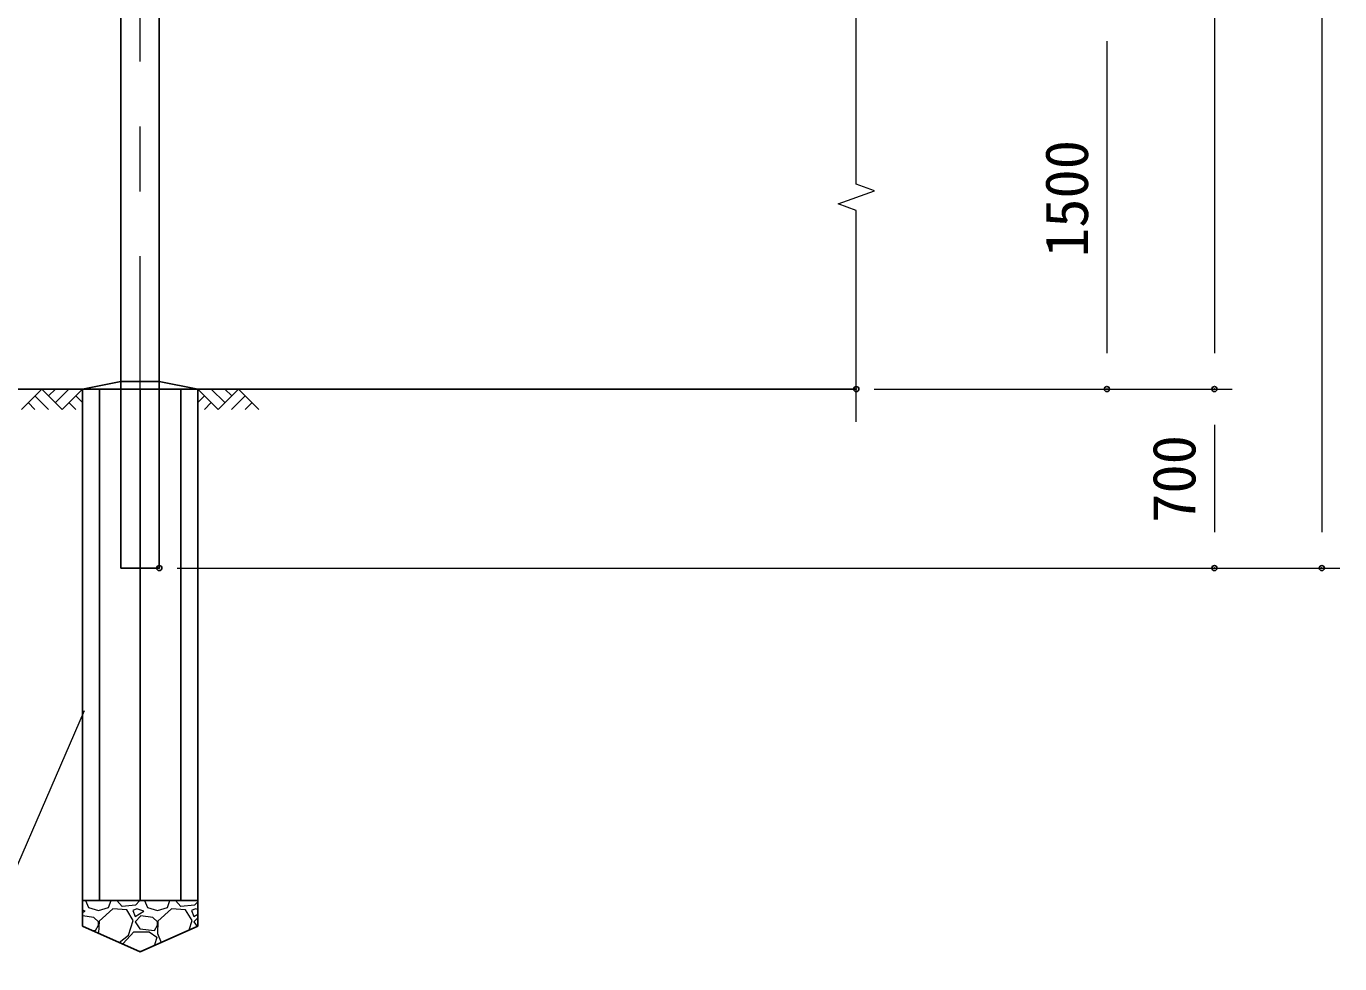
# Model space of a CAD drawing. Units: millimetres, scale not verified. Extents: x -14700 to 14700, y -10395 to 10395.
# Drawn here: x -2089 to 3046, y -2804 to 861 of the extents above; entities that cross this region are included whole.
import ezdxf
from ezdxf.enums import TextEntityAlignment as Align

# ---------------------------------------------------------------- set-up
doc = ezdxf.new("R2010")
doc.units = ezdxf.units.MM
doc.header["$LTSCALE"] = 40
doc.header["$PDMODE"] = 32
doc.header["$PDSIZE"] = 20
doc.linetypes.add('USER1', pattern=[50.8, 31.75, -6.35, 6.35, -6.35])
for name, color, linetype, lineweight in [('0-1_D-STR1', 1, 'Continuous', 25), ('0-2_D-BMK', 2, 'USER1', 13), ('0-4_D-BGD', 7, 'Continuous', 25), ('0-5_D-STR4', 7, 'Continuous', 25), ('0-6_D-DCR-HCH', 7, 'Continuous', 13), ('0-7_D-STR-DIM', 7, 'Continuous', 13), ('0-A_D-STR-TXT', 7, 'Continuous', 13)]:
    doc.layers.add(name, color=color, linetype=linetype, lineweight=lineweight)
doc.layers.add('0-9_Defpoints', color=8, linetype='Continuous')
doc.styles.add('ＭＳ ゴシック', font='')
doc.styles.get('ＭＳ ゴシック').set_extended_font_data('MS Gothic')

msp = doc.modelspace()

# ---------------------------------------------------------------- linework, layer by layer
at = {"layer": '0-1_D-STR1'}
msp.add_lwpolyline([(-1569.24, 5542.52), (-1719.24, 5542.52), (-1719.24, -1257.48), (-1569.24, -1257.48)], close=True, dxfattribs=at)
at = {"layer": '0-2_D-BMK'}
msp.add_line((-1644.24, -1308.48), (-1644.24, 5593.52), dxfattribs=at)
at = {"layer": '0-4_D-BGD'}
for p, q in [((1155.76, -557.48), (-12444.24, -557.48)), ((-1419.24, -2557.48), (-1869.24, -2557.48))]:
    msp.add_line(p, q, dxfattribs=at)
at = {"layer": '0-5_D-STR4'}
for p, q in [((-1869.24, -2657.48), (-1869.24, -557.48)), ((-1803.34, -557.48), (-1803.34, -2557.48)), ((-1644.24, -557.48), (-1644.24, -2557.48)), ((-1485.14, -557.48), (-1485.14, -2557.48)), ((-1419.24, -2657.48), (-1419.24, -557.48))]:
    msp.add_line(p, q, dxfattribs=at)
for points in [[(-1869.24, -557.48), (-1719.24, -527.48), (-1569.24, -527.48), (-1419.24, -557.48)], [(-1869.24, -2657.48), (-1644.24, -2757.48), (-1419.24, -2657.48)]]:
    msp.add_lwpolyline(points, dxfattribs=at)
at = {"layer": '0-6_D-DCR-HCH'}
for p, q in [((-2028.87, -557.48), (-2108.69, -637.3)), ((-2028.87, -557.48), (-1949.06, -637.3)), ((-2002.27, -584.08), (-1975.66, -557.48)), ((-1975.66, -610.69), (-1922.45, -557.48)), ((-1949.06, -637.3), (-1869.24, -557.48)), ((-1339.42, -637.3), (-1419.24, -557.48)), ((-1312.81, -610.69), (-1366.03, -557.48)), ((-1259.6, -557.48), (-1339.42, -637.3)), ((-1286.07, -584.22), (-1312.81, -557.48)), ((-1259.6, -557.48), (-1179.78, -637.3)), ((-2082.09, -610.69), (-2055.36, -637.3)), ((-2055.48, -584.08), (-2002.02, -637.3)), ((-1922.45, -610.69), (-1895.72, -637.3)), ((-1895.84, -584.08), (-1869.24, -610.57)), ((-1392.63, -584.08), (-1419.24, -610.57)), ((-1366.03, -610.69), (-1392.75, -637.3)), ((-1233, -584.08), (-1286.45, -637.3)), ((-1206.39, -610.69), (-1233.12, -637.3)), ((-1857.64, -2557.48), (-1845.83, -2585.03)), ((-1767.63, -2585.03), (-1757.79, -2557.48)), ((-1714.73, -2580.43), (-1735.77, -2557.48)), ((-1645.31, -2557.48), (-1661.83, -2575.83)), ((-1627.64, -2557.48), (-1615.83, -2585.03)), ((-1537.63, -2585.03), (-1527.79, -2557.48)), ((-1484.73, -2580.43), (-1505.77, -2557.48)), ((-1419.24, -2561.85), (-1431.83, -2575.83)), ((-1859.63, -2598.83), (-1869.24, -2595.63)), ((-1869.24, -2604.6), (-1859.63, -2598.83)), ((-1825.13, -2624.13), (-1869.24, -2617.52)), ((-1845.83, -2585.03), (-1806.73, -2596.53)), ((-1806.73, -2596.53), (-1767.63, -2585.03)), ((-1751.53, -2589.63), (-1804.43, -2637.93)), ((-1696.33, -2594.23), (-1751.53, -2589.63)), ((-1661.83, -2575.83), (-1714.73, -2580.43)), ((-1671.03, -2635.63), (-1696.33, -2594.23)), ((-1657.23, -2589.63), (-1673.33, -2596.53)), ((-1673.33, -2596.53), (-1664.13, -2619.53)), ((-1664.13, -2619.53), (-1629.63, -2598.83)), ((-1641.13, -2617.23), (-1664.13, -2640.23)), ((-1629.63, -2598.83), (-1657.23, -2589.63)), ((-1595.13, -2624.13), (-1641.13, -2617.23)), ((-1615.83, -2585.03), (-1576.73, -2596.53)), ((-1576.73, -2596.53), (-1537.63, -2585.03)), ((-1521.53, -2589.63), (-1574.43, -2637.93)), ((-1466.33, -2594.23), (-1521.53, -2589.63)), ((-1431.83, -2575.83), (-1484.73, -2580.43)), ((-1441.03, -2635.63), (-1466.33, -2594.23)), ((-1427.23, -2589.63), (-1443.33, -2596.53)), ((-1443.33, -2596.53), (-1434.13, -2619.53)), ((-1434.13, -2619.53), (-1419.24, -2610.6)), ((-1419.24, -2592.3), (-1427.23, -2589.63)), ((-1806.73, -2640.23), (-1825.13, -2624.13)), ((-1818.23, -2674.73), (-1806.73, -2654.03)), ((-1806.73, -2654.03), (-1806.73, -2640.23)), ((-1804.43, -2637.93), (-1806.68, -2685.28)), ((-1689.43, -2693.13), (-1671.03, -2635.63)), ((-1664.13, -2640.23), (-1645.73, -2667.83)), ((-1645.73, -2667.83), (-1588.23, -2674.73)), ((-1576.73, -2640.23), (-1595.13, -2624.13)), ((-1588.23, -2674.73), (-1576.73, -2654.03)), ((-1574.43, -2637.93), (-1576.73, -2686.23)), ((-1576.73, -2654.03), (-1576.73, -2640.23)), ((-1452.79, -2672.39), (-1441.03, -2635.63)), ((-1419.24, -2625.34), (-1434.13, -2640.23)), ((-1434.13, -2640.23), (-1421.85, -2658.64)), ((-1834.92, -2672.73), (-1818.23, -2674.73)), ((-1725.79, -2721.23), (-1689.43, -2693.13)), ((-1710.13, -2725.33), (-1668.73, -2679.33)), ((-1668.73, -2679.33), (-1608.93, -2679.33)), ((-1608.93, -2679.33), (-1579.03, -2700.03)), ((-1579.03, -2700.03), (-1588.23, -2732.23)), ((-1576.73, -2686.23), (-1562.1, -2720.97)), ((-1707.87, -2729.2), (-1710.13, -2725.33)), ((-1643.17, -2757), (-1645.78, -2756.79)), ((-1588.23, -2732.23), (-1592.65, -2734.55))]:
    msp.add_line(p, q, dxfattribs=at)
at = {"layer": '0-7_D-STR-DIM'}
for p, q in [((2975.76, 5402.52), (2975.76, -1117.48)), ((2555.76, 5302.52), (2555.76, -417.48)), ((1155.76, 243.83), (1155.76, 3141.22)), ((2135.76, 802.52), (2135.76, -417.48)), ((1085.28, 166.87), (1226.24, 218.17)), ((1226.24, 218.17), (1155.76, 243.83)), ((1155.76, 141.22), (1085.28, 166.87)), ((1155.76, -685.07), (1155.76, 141.22)), ((1225.76, -557.48), (2205.76, -557.48)), ((1225.76, -557.48), (2625.76, -557.48)), ((1225.76, -557.48), (2625.76, -557.48)), ((2555.76, -697.48), (2555.76, -1117.48)), ((-1499.24, -1257.48), (2625.76, -1257.48)), ((-1499.24, -1257.48), (3045.76, -1257.48))]:
    msp.add_line(p, q, dxfattribs=at)
at = {"layer": '0-9_Defpoints'}
for p in [(1155.76, -557.48), (2135.76, -557.48), (2555.76, -557.48), (-1569.24, -1257.48), (2555.76, -1257.48), (2975.76, -1257.48)]:
    msp.add_point(p, dxfattribs=at)
at = {"layer": '0-A_D-STR-TXT'}
msp.add_lwpolyline([(-5111.28, -2804.48), (-2292.06, -2804.48), (-1861.3, -1814.52)], dxfattribs=at)

# ---------------------------------------------------------------- texts
at = {"layer": '0-7_D-STR-DIM', "style": 'ＭＳ ゴシック'}
for s, p in [('1500', (2112.14, -41.63)), ('700', (2532.14, -1080.73))]:
    msp.add_text(s, height=168.3, rotation=90, dxfattribs=at).set_placement(p, align=Align.BOTTOM_LEFT)

doc.saveas('drawing.dxf')
